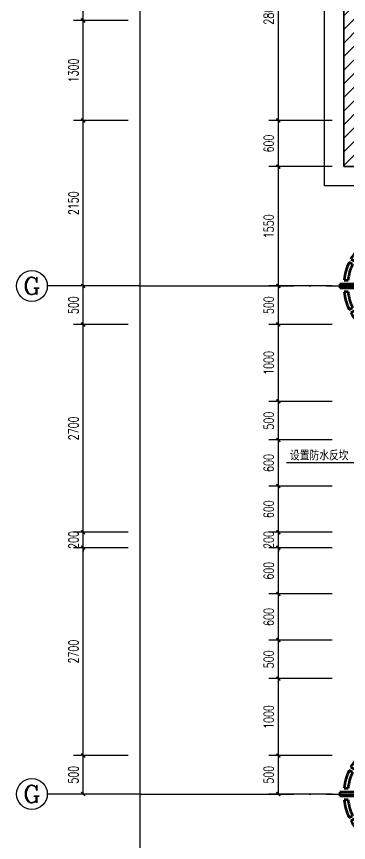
# Model space of a CAD drawing. Header units: millimetres. Extents: x 434053 to 1059003, y -2417481 to 936527.
# Drawn here: x 544980 to 549291, y -2137302 to -2126572 of the extents above; entities that cross this region are included whole.
import ezdxf
from ezdxf.enums import TextEntityAlignment as Align

# ---------------------------------------------------------------- set-up
doc = ezdxf.new("R2010")
doc.units = ezdxf.units.MM
doc.header["$LTSCALE"] = 1000
doc.header["$MEASUREMENT"] = 0
doc.linetypes.add('DOTE', pattern=[2.42, 2, -0.2, 0.02, -0.2])
doc.layers.get('Defpoints').update_dxf_attribs({"color": 6})
for name, color, linetype in [('A-ANNO-DIMS', 3, 'Continuous'), ('A-ANNO-LEAD', 3, 'Continuous'), ('A-AXIS', 16, 'DOTE'), ('A-WALL-PATT', 8, 'Continuous'), ('AXIS', 3, 'Continuous'), ('AXIS_TEXT', 7, 'Continuous'), ('DIM_SYMB', 3, 'Continuous'), ('PUB_TEXT', 7, 'Continuous'), ('STAIR', 2, 'Continuous')]:
    doc.layers.add(name, color=color, linetype=linetype)
for name, color, linetype, lineweight in [('A-GENM', 2, 'Continuous', 70), ('A-GENM-PROJ', 2, 'Continuous', 25), ('A-WALL', 5, 'Continuous', 35)]:
    doc.layers.add(name, color=color, linetype=linetype, lineweight=lineweight)
doc.styles.add('_TCH_AXIS', font='COMPLEX', dxfattribs={"bigfont": 'GBCBIG'})
doc.styles.add('_TCH_DIM_T3', font='SIMPLEX', dxfattribs={"width": 0.705882, "bigfont": 'GBCBIG'})
doc.styles.add('COMPLEX', font='COMPLEX')
doc.styles.add('宋体', font='', dxfattribs={"width": 0.8})
doc.styles.get('宋体').set_extended_font_data('SimSun')
doc.dimstyles.new('_TCH_ARCH&&50', dxfattribs={"dimtxt": 127.5, "dimasz": 50, "dimexe": 125, "dimexo": 150, "dimgap": 61.25, "dimtad": 1, "dimdec": 0, "dimzin": 0, "dimdsep": 46, "dimtxsty": '_TCH_DIM_T3', "dimblk": 'ARCHTICK', "dimcen": 0.09, "dimclrt": 7, "dimazin": 2, "dimtfac": 1, "dimtdec": 0, "dimtix": 1, "dimtmove": 2, "dimatfit": 3, "dimfxl": 1, "dimtolj": 1, "dimtzin": 0, "dimarcsym": 0})
pattern_1 = [(45, (-1713816.56, -1462893.01), (-88.388383, 88.388383), [])]

# ---------------------------------------------------------------- blocks, each defined once
blk = doc.blocks.new('_AXISO')
blk.add_circle((0, 0), 0.5)
at = {"layer": 'AXIS_TEXT', "style": 'COMPLEX', "width": 1.041667}
blk.add_attdef('A', text='', height=0.56, dxfattribs=at).set_placement((-0.25, -0.28), (0.25, -0.28), align=Align.FIT)
blk = doc.blocks.new('A$C3E4953DA')
at = {"layer": 'A-AXIS'}
for p, q in [((-6200, 2356), (3500, 2356)), ((-6200, -4244), (3500, -4244))]:
    blk.add_line(p, q, dxfattribs=at)
at = {"layer": 'AXIS'}
for p, q in [((-6200, 2356), (-7400, 2356)), ((-6200, -4244), (-7400, -4244))]:
    blk.add_line(p, q, dxfattribs=at)
at = {"layer": 'DIM_SYMB'}
blk.add_lwpolyline([(-6200, 16733), (-6200, 15146), (-6095, 15108), (-6305, 15071), (-6200, 15034), (-6200, -5859), (-1781, -5859), (-1743, -5928), (-1706, -5808), (-1668, -5859), (3500, -5859), (3500, 15034), (3406, 15071), (3581, 15104), (3500, 15146), (3500, 16733), (-1668, 16733), (-1706, 16828), (-1743, 16655), (-1781, 16733), (-6200, 16733)], dxfattribs=at)
at = {"layer": 'AXIS'}
ref = blk.add_blockref('_AXISO', (-7600, 2356), dxfattribs=dict(at, xscale=400, yscale=400, zscale=400))
ref.add_attrib('A', 'G', dxfattribs={"layer": 'AXIS_TEXT', "height": 226, "style": '_TCH_AXIS', "width": 1.166667}).set_placement((-7713, 2243), (-7487, 2243), align=Align.FIT)
ref = blk.add_blockref('_AXISO', (-7600, -4244), dxfattribs=dict(at, xscale=400, yscale=400, zscale=400))
ref.add_attrib('A', 'G', dxfattribs={"layer": 'AXIS_TEXT', "height": 226, "style": '_TCH_AXIS', "width": 1.166667}).set_placement((-7713, -4357), (-7487, -4357), align=Align.FIT)
blk = doc.blocks.new('FO-Exterior Column FULL - FO-Exterior Column FULL-4205815-800_Module Plan-APT')
at = {"layer": 'A-GENM'}
for p, q in [((-75, 495), (-75, 545)), ((25, 600), (-25, 600)), ((-25, 600), (-25, 400)), ((25, 400), (25, 600)), ((75, 545), (75, 495)), ((-324, 414), (-348, 458)), ((-304, 481), (-283, 436)), ((283, 436), (304, 481)), ((348, 458), (324, 414)), ((-25, 400), (25, 400)), ((-580, 249), (-630, 0)), ((-502, 194), (-580, 249)), ((-550, 289), (-511, 258)), ((580, 249), (502, 194)), ((511, 258), (550, 289)), ((630, 0), (580, 249)), ((-500, -110), (-500, 110)), ((500, 110), (500, -110)), ((500, -100), (-500, -100)), ((-500, -100), (-500, -110)), ((500, -110), (500, -100))]:
    blk.add_line(p, q, dxfattribs=at)
for radius, start, end in [(711, 96.057, 115.3158), (711, 64.6842, 83.943), (711, 119.3446, 140.6106), (661, 96.517, 115.3158), (661, 64.6842, 83.483), (711, 39.3894, 60.6554), (661, 119.3446, 140.6107), (661, 39.3893, 60.6554)]:
    blk.add_arc((0, -162), radius, start, end, dxfattribs=at)
blk = doc.blocks.new('FO-Exterior Column FULL - FO-Exterior Column FULL-V105-800_Module Plan-APT')
at = {"layer": 'A-GENM'}
for p, q in [((-75, 495), (-75, 545)), ((25, 600), (-25, 600)), ((-25, 600), (-25, 400)), ((25, 400), (25, 600)), ((75, 545), (75, 495)), ((-324, 414), (-348, 458)), ((-304, 481), (-283, 436)), ((283, 436), (304, 481)), ((348, 458), (324, 414)), ((-25, 400), (25, 400)), ((-580, 249), (-630, 0)), ((-502, 194), (-580, 249)), ((-550, 289), (-511, 258)), ((511, 258), (550, 289)), ((580, 249), (574, 245)), ((630, 0), (580, 249)), ((-500, -110), (-500, 110)), ((500, -100), (-500, -100)), ((-500, -100), (-500, -110))]:
    blk.add_line(p, q, dxfattribs=at)
for radius, start, end in [(711, 96.057, 115.3158), (711, 64.6842, 83.943), (711, 119.3446, 140.6106), (661, 96.517, 115.3158), (661, 64.6842, 83.483), (711, 39.3894, 60.6554), (661, 119.3446, 140.6107), (661, 39.3893, 60.6554)]:
    blk.add_arc((0, -162), radius, start, end, dxfattribs=at)
blk = doc.blocks.new('_ArchTick')
at = {"color": 0, "linetype": 'ByBlock', "const_width": 0.4}
blk.add_lwpolyline([(-0.5, -0.5), (0.5, 0.5)], dxfattribs=at)
blk = doc.blocks.new('*D837')
at = {"layer": 'A-ANNO-DIMS', "color": 0, "lineweight": -2, "transparency": 16777216}
for p, q in [((549080, -2136172), (548255, -2136172)), ((548380, -2136672), (548380, -2136172)), ((549080, -2136672), (548255, -2136672))]:
    blk.add_line(p, q, dxfattribs=at)
at = {"layer": 'Defpoints', "color": 0, "transparency": 16777216}
for p in [(548380, -2136172), (549230, -2136172), (549230, -2136672)]:
    blk.add_point(p, dxfattribs=at)
at = {"layer": 'A-ANNO-DIMS', "color": 0, "lineweight": -2, "transparency": 16777216, "xscale": 50, "yscale": 50, "zscale": 50}
for p, rotation in [((548380, -2136172), 90), ((548380, -2136672), 270)]:
    blk.add_blockref('_ArchTick', p, dxfattribs=dict(at, rotation=rotation))
at = {"layer": 'A-ANNO-DIMS', "color": 7, "transparency": 16777216, "insert": (548255, -2136422), "char_height": 127.5, "attachment_point": 5, "rotation": 90, "style": '_TCH_DIM_T3'}
blk.add_mtext('\\A1;500', dxfattribs=at)
blk = doc.blocks.new('*D838')
at = {"layer": 'A-ANNO-DIMS', "color": 0, "lineweight": -2, "transparency": 16777216}
for p, q in [((549080, -2135172), (548255, -2135172)), ((548380, -2136172), (548380, -2135172)), ((549080, -2136172), (548255, -2136172))]:
    blk.add_line(p, q, dxfattribs=at)
at = {"layer": 'Defpoints', "color": 0, "transparency": 16777216}
for p in [(548380, -2135172), (549230, -2135172), (549230, -2136172)]:
    blk.add_point(p, dxfattribs=at)
at = {"layer": 'A-ANNO-DIMS', "color": 0, "lineweight": -2, "transparency": 16777216, "xscale": 50, "yscale": 50, "zscale": 50}
for p, rotation in [((548380, -2135172), 90), ((548380, -2136172), 270)]:
    blk.add_blockref('_ArchTick', p, dxfattribs=dict(at, rotation=rotation))
at = {"layer": 'A-ANNO-DIMS', "color": 7, "transparency": 16777216, "insert": (548255, -2135672), "char_height": 127.5, "attachment_point": 5, "rotation": 90, "style": '_TCH_DIM_T3'}
blk.add_mtext('\\A1;1000', dxfattribs=at)
blk = doc.blocks.new('*D839')
at = {"layer": 'A-ANNO-DIMS', "color": 0, "lineweight": -2, "transparency": 16777216}
for p, q in [((549080, -2134672), (548255, -2134672)), ((548380, -2135172), (548380, -2134672)), ((549080, -2135172), (548255, -2135172))]:
    blk.add_line(p, q, dxfattribs=at)
at = {"layer": 'Defpoints', "color": 0, "transparency": 16777216}
for p in [(548380, -2134672), (549230, -2134672), (549230, -2135172)]:
    blk.add_point(p, dxfattribs=at)
at = {"layer": 'A-ANNO-DIMS', "color": 0, "lineweight": -2, "transparency": 16777216, "xscale": 50, "yscale": 50, "zscale": 50}
for p, rotation in [((548380, -2134672), 90), ((548380, -2135172), 270)]:
    blk.add_blockref('_ArchTick', p, dxfattribs=dict(at, rotation=rotation))
at = {"layer": 'A-ANNO-DIMS', "color": 7, "transparency": 16777216, "insert": (548255, -2134922), "char_height": 127.5, "attachment_point": 5, "rotation": 90, "style": '_TCH_DIM_T3'}
blk.add_mtext('\\A1;500', dxfattribs=at)
blk = doc.blocks.new('*D840')
at = {"layer": 'A-ANNO-DIMS', "color": 0, "lineweight": -2, "transparency": 16777216}
for p, q in [((549080, -2134072), (548255, -2134072)), ((548380, -2134672), (548380, -2134072)), ((549080, -2134672), (548255, -2134672))]:
    blk.add_line(p, q, dxfattribs=at)
at = {"layer": 'Defpoints', "color": 0, "transparency": 16777216}
for p in [(548380, -2134072), (549230, -2134072), (549230, -2134672)]:
    blk.add_point(p, dxfattribs=at)
at = {"layer": 'A-ANNO-DIMS', "color": 0, "lineweight": -2, "transparency": 16777216, "xscale": 50, "yscale": 50, "zscale": 50}
for p, rotation in [((548380, -2134072), 90), ((548380, -2134672), 270)]:
    blk.add_blockref('_ArchTick', p, dxfattribs=dict(at, rotation=rotation))
at = {"layer": 'A-ANNO-DIMS', "color": 7, "transparency": 16777216, "insert": (548255, -2134372), "char_height": 127.5, "attachment_point": 5, "rotation": 90, "style": '_TCH_DIM_T3'}
blk.add_mtext('\\A1;600', dxfattribs=at)
blk = doc.blocks.new('*D841')
at = {"layer": 'A-ANNO-DIMS', "color": 0, "lineweight": -2, "transparency": 16777216}
for p, q in [((549080, -2133472), (548255, -2133472)), ((548380, -2134072), (548380, -2133472)), ((549080, -2134072), (548255, -2134072))]:
    blk.add_line(p, q, dxfattribs=at)
at = {"layer": 'Defpoints', "color": 0, "transparency": 16777216}
for p in [(548380, -2133472), (549230, -2133472), (549230, -2134072)]:
    blk.add_point(p, dxfattribs=at)
at = {"layer": 'A-ANNO-DIMS', "color": 0, "lineweight": -2, "transparency": 16777216, "xscale": 50, "yscale": 50, "zscale": 50}
for p, rotation in [((548380, -2133472), 90), ((548380, -2134072), 270)]:
    blk.add_blockref('_ArchTick', p, dxfattribs=dict(at, rotation=rotation))
at = {"layer": 'A-ANNO-DIMS', "color": 7, "transparency": 16777216, "insert": (548255, -2133772), "char_height": 127.5, "attachment_point": 5, "rotation": 90, "style": '_TCH_DIM_T3'}
blk.add_mtext('\\A1;600', dxfattribs=at)
blk = doc.blocks.new('*D842')
at = {"layer": 'A-ANNO-DIMS', "color": 0, "lineweight": -2, "transparency": 16777216}
for p, q in [((548380, -2133272), (548380, -2133222)), ((549080, -2133272), (548255, -2133272)), ((548380, -2133472), (548380, -2133272)), ((549080, -2133472), (548255, -2133472)), ((548380, -2133472), (548380, -2133522))]:
    blk.add_line(p, q, dxfattribs=at)
at = {"layer": 'Defpoints', "color": 0, "transparency": 16777216}
for p in [(548380, -2133272), (549230, -2133272), (549230, -2133472)]:
    blk.add_point(p, dxfattribs=at)
at = {"layer": 'A-ANNO-DIMS', "color": 0, "lineweight": -2, "transparency": 16777216, "xscale": 50, "yscale": 50, "zscale": 50}
for p, rotation in [((548380, -2133272), 270), ((548380, -2133472), 90)]:
    blk.add_blockref('_ArchTick', p, dxfattribs=dict(at, rotation=rotation))
at = {"layer": 'A-ANNO-DIMS', "color": 7, "transparency": 16777216, "insert": (548255, -2133372), "char_height": 127.5, "attachment_point": 5, "rotation": 90, "style": '_TCH_DIM_T3'}
blk.add_mtext('\\A1;200', dxfattribs=at)
blk = doc.blocks.new('*D843')
at = {"layer": 'A-ANNO-DIMS', "color": 0, "lineweight": -2, "transparency": 16777216}
for p, q in [((549080, -2132672), (548255, -2132672)), ((548380, -2133272), (548380, -2132672)), ((549080, -2133272), (548255, -2133272))]:
    blk.add_line(p, q, dxfattribs=at)
at = {"layer": 'Defpoints', "color": 0, "transparency": 16777216}
for p in [(548380, -2132672), (549230, -2132672), (549230, -2133272)]:
    blk.add_point(p, dxfattribs=at)
at = {"layer": 'A-ANNO-DIMS', "color": 0, "lineweight": -2, "transparency": 16777216, "xscale": 50, "yscale": 50, "zscale": 50}
for p, rotation in [((548380, -2132672), 90), ((548380, -2133272), 270)]:
    blk.add_blockref('_ArchTick', p, dxfattribs=dict(at, rotation=rotation))
at = {"layer": 'A-ANNO-DIMS', "color": 7, "transparency": 16777216, "insert": (548255, -2132972), "char_height": 127.5, "attachment_point": 5, "rotation": 90, "style": '_TCH_DIM_T3'}
blk.add_mtext('\\A1;600', dxfattribs=at)
blk = doc.blocks.new('*D844')
at = {"layer": 'A-ANNO-DIMS', "color": 0, "lineweight": -2, "transparency": 16777216}
for p, q in [((549080, -2132072), (548255, -2132072)), ((548380, -2132672), (548380, -2132072)), ((549080, -2132672), (548255, -2132672))]:
    blk.add_line(p, q, dxfattribs=at)
at = {"layer": 'Defpoints', "color": 0, "transparency": 16777216}
for p in [(548380, -2132072), (549230, -2132072), (549230, -2132672)]:
    blk.add_point(p, dxfattribs=at)
at = {"layer": 'A-ANNO-DIMS', "color": 0, "lineweight": -2, "transparency": 16777216, "xscale": 50, "yscale": 50, "zscale": 50}
for p, rotation in [((548380, -2132072), 90), ((548380, -2132672), 270)]:
    blk.add_blockref('_ArchTick', p, dxfattribs=dict(at, rotation=rotation))
at = {"layer": 'A-ANNO-DIMS', "color": 7, "transparency": 16777216, "insert": (548255, -2132372), "char_height": 127.5, "attachment_point": 5, "rotation": 90, "style": '_TCH_DIM_T3'}
blk.add_mtext('\\A1;600', dxfattribs=at)
blk = doc.blocks.new('*D845')
at = {"layer": 'A-ANNO-DIMS', "color": 0, "lineweight": -2, "transparency": 16777216}
for p, q in [((549080, -2131572), (548255, -2131572)), ((548380, -2132072), (548380, -2131572)), ((549080, -2132072), (548255, -2132072))]:
    blk.add_line(p, q, dxfattribs=at)
at = {"layer": 'Defpoints', "color": 0, "transparency": 16777216}
for p in [(548380, -2131572), (549230, -2131572), (549230, -2132072)]:
    blk.add_point(p, dxfattribs=at)
at = {"layer": 'A-ANNO-DIMS', "color": 0, "lineweight": -2, "transparency": 16777216, "xscale": 50, "yscale": 50, "zscale": 50}
for p, rotation in [((548380, -2131572), 90), ((548380, -2132072), 270)]:
    blk.add_blockref('_ArchTick', p, dxfattribs=dict(at, rotation=rotation))
at = {"layer": 'A-ANNO-DIMS', "color": 7, "transparency": 16777216, "insert": (548255, -2131822), "char_height": 127.5, "attachment_point": 5, "rotation": 90, "style": '_TCH_DIM_T3'}
blk.add_mtext('\\A1;500', dxfattribs=at)
blk = doc.blocks.new('*D846')
at = {"layer": 'A-ANNO-DIMS', "color": 0, "lineweight": -2, "transparency": 16777216}
for p, q in [((549080, -2130572), (548255, -2130572)), ((548380, -2131572), (548380, -2130572)), ((549080, -2131572), (548255, -2131572))]:
    blk.add_line(p, q, dxfattribs=at)
at = {"layer": 'Defpoints', "color": 0, "transparency": 16777216}
for p in [(548380, -2130572), (549230, -2130572), (549230, -2131572)]:
    blk.add_point(p, dxfattribs=at)
at = {"layer": 'A-ANNO-DIMS', "color": 0, "lineweight": -2, "transparency": 16777216, "xscale": 50, "yscale": 50, "zscale": 50}
for p, rotation in [((548380, -2130572), 90), ((548380, -2131572), 270)]:
    blk.add_blockref('_ArchTick', p, dxfattribs=dict(at, rotation=rotation))
at = {"layer": 'A-ANNO-DIMS', "color": 7, "transparency": 16777216, "insert": (548255, -2131072), "char_height": 127.5, "attachment_point": 5, "rotation": 90, "style": '_TCH_DIM_T3'}
blk.add_mtext('\\A1;1000', dxfattribs=at)
blk = doc.blocks.new('*D847')
at = {"layer": 'A-ANNO-DIMS', "color": 0, "lineweight": -2, "transparency": 16777216}
for p, q in [((549080, -2130072), (548255, -2130072)), ((548380, -2130572), (548380, -2130072)), ((549080, -2130572), (548255, -2130572))]:
    blk.add_line(p, q, dxfattribs=at)
at = {"layer": 'Defpoints', "color": 0, "transparency": 16777216}
for p in [(548380, -2130072), (549230, -2130072), (549230, -2130572)]:
    blk.add_point(p, dxfattribs=at)
at = {"layer": 'A-ANNO-DIMS', "color": 0, "lineweight": -2, "transparency": 16777216, "xscale": 50, "yscale": 50, "zscale": 50}
for p, rotation in [((548380, -2130072), 90), ((548380, -2130572), 270)]:
    blk.add_blockref('_ArchTick', p, dxfattribs=dict(at, rotation=rotation))
at = {"layer": 'A-ANNO-DIMS', "color": 7, "transparency": 16777216, "insert": (548255, -2130322), "char_height": 127.5, "attachment_point": 5, "rotation": 90, "style": '_TCH_DIM_T3'}
blk.add_mtext('\\A1;500', dxfattribs=at)
blk = doc.blocks.new('*D848')
at = {"layer": 'A-ANNO-DIMS', "color": 0, "lineweight": -2, "transparency": 16777216}
for p, q in [((549080, -2128522), (548255, -2128522)), ((548380, -2130072), (548380, -2128522)), ((549080, -2130072), (548255, -2130072))]:
    blk.add_line(p, q, dxfattribs=at)
at = {"layer": 'Defpoints', "color": 0, "transparency": 16777216}
for p in [(548380, -2128522), (549230, -2128522), (549230, -2130072)]:
    blk.add_point(p, dxfattribs=at)
at = {"layer": 'A-ANNO-DIMS', "color": 0, "lineweight": -2, "transparency": 16777216, "xscale": 50, "yscale": 50, "zscale": 50}
for p, rotation in [((548380, -2128522), 90), ((548380, -2130072), 270)]:
    blk.add_blockref('_ArchTick', p, dxfattribs=dict(at, rotation=rotation))
at = {"layer": 'A-ANNO-DIMS', "color": 7, "transparency": 16777216, "insert": (548255, -2129297), "char_height": 127.5, "attachment_point": 5, "rotation": 90, "style": '_TCH_DIM_T3'}
blk.add_mtext('\\A1;1550', dxfattribs=at)
blk = doc.blocks.new('*D849')
at = {"layer": 'A-ANNO-DIMS', "color": 0, "lineweight": -2, "transparency": 16777216}
for p, q in [((549080, -2127922), (548255, -2127922)), ((548380, -2128522), (548380, -2127922)), ((549080, -2128522), (548255, -2128522))]:
    blk.add_line(p, q, dxfattribs=at)
at = {"layer": 'Defpoints', "color": 0, "transparency": 16777216}
for p in [(548380, -2127922), (549230, -2127922), (549230, -2128522)]:
    blk.add_point(p, dxfattribs=at)
at = {"layer": 'A-ANNO-DIMS', "color": 0, "lineweight": -2, "transparency": 16777216, "xscale": 50, "yscale": 50, "zscale": 50}
for p, rotation in [((548380, -2127922), 90), ((548380, -2128522), 270)]:
    blk.add_blockref('_ArchTick', p, dxfattribs=dict(at, rotation=rotation))
at = {"layer": 'A-ANNO-DIMS', "color": 7, "transparency": 16777216, "insert": (548255, -2128222), "char_height": 127.5, "attachment_point": 5, "rotation": 90, "style": '_TCH_DIM_T3'}
blk.add_mtext('\\A1;600', dxfattribs=at)
blk = doc.blocks.new('*D850')
at = {"layer": 'A-ANNO-DIMS', "color": 0, "lineweight": -2, "transparency": 16777216}
for p, q in [((549080, -2125122), (548255, -2125122)), ((548380, -2127922), (548380, -2125122)), ((549080, -2127922), (548255, -2127922))]:
    blk.add_line(p, q, dxfattribs=at)
at = {"layer": 'Defpoints', "color": 0, "transparency": 16777216}
for p in [(548380, -2125122), (549230, -2125122), (549230, -2127922)]:
    blk.add_point(p, dxfattribs=at)
at = {"layer": 'A-ANNO-DIMS', "color": 0, "lineweight": -2, "transparency": 16777216, "xscale": 50, "yscale": 50, "zscale": 50}
for p, rotation in [((548380, -2125122), 90), ((548380, -2127922), 270)]:
    blk.add_blockref('_ArchTick', p, dxfattribs=dict(at, rotation=rotation))
at = {"layer": 'A-ANNO-DIMS', "color": 7, "transparency": 16777216, "insert": (548255, -2126522), "char_height": 127.5, "attachment_point": 5, "rotation": 90, "style": '_TCH_DIM_T3'}
blk.add_mtext('\\A1;2800', dxfattribs=at)
blk = doc.blocks.new('*D1034')
at = {"layer": 'A-ANNO-DIMS', "color": 0, "lineweight": -2, "transparency": 16777216}
for p, q in [((546430, -2125122), (545720, -2125122)), ((545845, -2126622), (545845, -2125122)), ((546430, -2126622), (545720, -2126622))]:
    blk.add_line(p, q, dxfattribs=at)
at = {"layer": 'Defpoints', "color": 0, "transparency": 16777216}
for p in [(545845, -2125122), (546580, -2125122), (546580, -2126622)]:
    blk.add_point(p, dxfattribs=at)
at = {"layer": 'A-ANNO-DIMS', "color": 0, "lineweight": -2, "transparency": 16777216, "xscale": 50, "yscale": 50, "zscale": 50}
for p, rotation in [((545845, -2125122), 90), ((545845, -2126622), 270)]:
    blk.add_blockref('_ArchTick', p, dxfattribs=dict(at, rotation=rotation))
at = {"layer": 'A-ANNO-DIMS', "color": 7, "transparency": 16777216, "insert": (545720, -2125872), "char_height": 127.5, "attachment_point": 5, "rotation": 90, "style": '_TCH_DIM_T3'}
blk.add_mtext('\\A1;1500', dxfattribs=at)
blk = doc.blocks.new('*D1035')
at = {"layer": 'A-ANNO-DIMS', "color": 0, "lineweight": -2, "transparency": 16777216}
for p, q in [((546430, -2126622), (545720, -2126622)), ((545845, -2127922), (545845, -2126622)), ((546430, -2127922), (545720, -2127922))]:
    blk.add_line(p, q, dxfattribs=at)
at = {"layer": 'Defpoints', "color": 0, "transparency": 16777216}
for p in [(545845, -2126622), (546580, -2126622), (546580, -2127922)]:
    blk.add_point(p, dxfattribs=at)
at = {"layer": 'A-ANNO-DIMS', "color": 0, "lineweight": -2, "transparency": 16777216, "xscale": 50, "yscale": 50, "zscale": 50}
for p, rotation in [((545845, -2126622), 90), ((545845, -2127922), 270)]:
    blk.add_blockref('_ArchTick', p, dxfattribs=dict(at, rotation=rotation))
at = {"layer": 'A-ANNO-DIMS', "color": 7, "transparency": 16777216, "insert": (545720, -2127272), "char_height": 127.5, "attachment_point": 5, "rotation": 90, "style": '_TCH_DIM_T3'}
blk.add_mtext('\\A1;1300', dxfattribs=at)
blk = doc.blocks.new('*D1036')
at = {"layer": 'A-ANNO-DIMS', "color": 0, "lineweight": -2, "transparency": 16777216}
for p, q in [((546430, -2127922), (545720, -2127922)), ((545845, -2130072), (545845, -2127922)), ((546430, -2130072), (545720, -2130072))]:
    blk.add_line(p, q, dxfattribs=at)
at = {"layer": 'Defpoints', "color": 0, "transparency": 16777216}
for p in [(545845, -2127922), (546580, -2127922), (546580, -2130072)]:
    blk.add_point(p, dxfattribs=at)
at = {"layer": 'A-ANNO-DIMS', "color": 0, "lineweight": -2, "transparency": 16777216, "xscale": 50, "yscale": 50, "zscale": 50}
for p, rotation in [((545845, -2127922), 90), ((545845, -2130072), 270)]:
    blk.add_blockref('_ArchTick', p, dxfattribs=dict(at, rotation=rotation))
at = {"layer": 'A-ANNO-DIMS', "color": 7, "transparency": 16777216, "insert": (545720, -2128997), "char_height": 127.5, "attachment_point": 5, "rotation": 90, "style": '_TCH_DIM_T3'}
blk.add_mtext('\\A1;2150', dxfattribs=at)
blk = doc.blocks.new('*D1037')
at = {"layer": 'A-ANNO-DIMS', "color": 0, "lineweight": -2, "transparency": 16777216}
for p, q in [((546430, -2130072), (545720, -2130072)), ((545845, -2130572), (545845, -2130072)), ((546430, -2130572), (545720, -2130572))]:
    blk.add_line(p, q, dxfattribs=at)
at = {"layer": 'Defpoints', "color": 0, "transparency": 16777216}
for p in [(545845, -2130072), (546580, -2130072), (546580, -2130572)]:
    blk.add_point(p, dxfattribs=at)
at = {"layer": 'A-ANNO-DIMS', "color": 0, "lineweight": -2, "transparency": 16777216, "xscale": 50, "yscale": 50, "zscale": 50}
for p, rotation in [((545845, -2130072), 90), ((545845, -2130572), 270)]:
    blk.add_blockref('_ArchTick', p, dxfattribs=dict(at, rotation=rotation))
at = {"layer": 'A-ANNO-DIMS', "color": 7, "transparency": 16777216, "insert": (545720, -2130322), "char_height": 127.5, "attachment_point": 5, "rotation": 90, "style": '_TCH_DIM_T3'}
blk.add_mtext('\\A1;500', dxfattribs=at)
blk = doc.blocks.new('*D1038')
at = {"layer": 'A-ANNO-DIMS', "color": 0, "lineweight": -2, "transparency": 16777216}
for p, q in [((546430, -2130572), (545720, -2130572)), ((545845, -2133272), (545845, -2130572)), ((546430, -2133272), (545720, -2133272))]:
    blk.add_line(p, q, dxfattribs=at)
at = {"layer": 'Defpoints', "color": 0, "transparency": 16777216}
for p in [(545845, -2130572), (546580, -2130572), (546580, -2133272)]:
    blk.add_point(p, dxfattribs=at)
at = {"layer": 'A-ANNO-DIMS', "color": 0, "lineweight": -2, "transparency": 16777216, "xscale": 50, "yscale": 50, "zscale": 50}
for p, rotation in [((545845, -2130572), 90), ((545845, -2133272), 270)]:
    blk.add_blockref('_ArchTick', p, dxfattribs=dict(at, rotation=rotation))
at = {"layer": 'A-ANNO-DIMS', "color": 7, "transparency": 16777216, "insert": (545720, -2131922), "char_height": 127.5, "attachment_point": 5, "rotation": 90, "style": '_TCH_DIM_T3'}
blk.add_mtext('\\A1;2700', dxfattribs=at)
blk = doc.blocks.new('*D1039')
at = {"layer": 'A-ANNO-DIMS', "color": 0, "lineweight": -2, "transparency": 16777216}
for p, q in [((545845, -2133272), (545845, -2133222)), ((546430, -2133272), (545720, -2133272)), ((545845, -2133472), (545845, -2133272)), ((546430, -2133472), (545720, -2133472)), ((545845, -2133472), (545845, -2133522))]:
    blk.add_line(p, q, dxfattribs=at)
at = {"layer": 'Defpoints', "color": 0, "transparency": 16777216}
for p in [(545845, -2133272), (546580, -2133272), (546580, -2133472)]:
    blk.add_point(p, dxfattribs=at)
at = {"layer": 'A-ANNO-DIMS', "color": 0, "lineweight": -2, "transparency": 16777216, "xscale": 50, "yscale": 50, "zscale": 50}
for p, rotation in [((545845, -2133272), 270), ((545845, -2133472), 90)]:
    blk.add_blockref('_ArchTick', p, dxfattribs=dict(at, rotation=rotation))
at = {"layer": 'A-ANNO-DIMS', "color": 7, "transparency": 16777216, "insert": (545720, -2133372), "char_height": 127.5, "attachment_point": 5, "rotation": 90, "style": '_TCH_DIM_T3'}
blk.add_mtext('\\A1;200', dxfattribs=at)
blk = doc.blocks.new('*D1040')
at = {"layer": 'A-ANNO-DIMS', "color": 0, "lineweight": -2, "transparency": 16777216}
for p, q in [((546430, -2133472), (545720, -2133472)), ((545845, -2136172), (545845, -2133472)), ((546430, -2136172), (545720, -2136172))]:
    blk.add_line(p, q, dxfattribs=at)
at = {"layer": 'Defpoints', "color": 0, "transparency": 16777216}
for p in [(545845, -2133472), (546580, -2133472), (546580, -2136172)]:
    blk.add_point(p, dxfattribs=at)
at = {"layer": 'A-ANNO-DIMS', "color": 0, "lineweight": -2, "transparency": 16777216, "xscale": 50, "yscale": 50, "zscale": 50}
for p, rotation in [((545845, -2133472), 90), ((545845, -2136172), 270)]:
    blk.add_blockref('_ArchTick', p, dxfattribs=dict(at, rotation=rotation))
at = {"layer": 'A-ANNO-DIMS', "color": 7, "transparency": 16777216, "insert": (545720, -2134822), "char_height": 127.5, "attachment_point": 5, "rotation": 90, "style": '_TCH_DIM_T3'}
blk.add_mtext('\\A1;2700', dxfattribs=at)
blk = doc.blocks.new('*D1041')
at = {"layer": 'A-ANNO-DIMS', "color": 0, "lineweight": -2, "transparency": 16777216}
for p, q in [((546430, -2136172), (545720, -2136172)), ((545845, -2136672), (545845, -2136172)), ((546430, -2136672), (545720, -2136672))]:
    blk.add_line(p, q, dxfattribs=at)
at = {"layer": 'Defpoints', "color": 0, "transparency": 16777216}
for p in [(545845, -2136172), (546580, -2136172), (546580, -2136672)]:
    blk.add_point(p, dxfattribs=at)
at = {"layer": 'A-ANNO-DIMS', "color": 0, "lineweight": -2, "transparency": 16777216, "xscale": 50, "yscale": 50, "zscale": 50}
for p, rotation in [((545845, -2136172), 90), ((545845, -2136672), 270)]:
    blk.add_blockref('_ArchTick', p, dxfattribs=dict(at, rotation=rotation))
at = {"layer": 'A-ANNO-DIMS', "color": 7, "transparency": 16777216, "insert": (545720, -2136422), "char_height": 127.5, "attachment_point": 5, "rotation": 90, "style": '_TCH_DIM_T3'}
blk.add_mtext('\\A1;500', dxfattribs=at)

msp = doc.modelspace()

# ---------------------------------------------------------------- hatches: boundary and pattern name
at = {"layer": 'A-WALL-PATT'}
h = msp.add_hatch(dxfattribs=at)
h.set_pattern_fill('普通砖', color=256, scale=50, style=0)
h.set_pattern_definition(pattern_1)
h.paths.add_polyline_path([(549329.8, -2125021.7), (549229.8, -2125121.7), (549229.8, -2128021.7), (549363.1, -2128021.7), (549429.8, -2127921.7), (549429.8, -2125121.7)])
h = msp.add_hatch(dxfattribs=at)
h.set_pattern_fill('普通砖', color=256, scale=50, style=0)
h.set_pattern_definition(pattern_1)
h.paths.add_polyline_path([(549363.1, -2128021.7), (549229.8, -2128021.7), (549229.8, -2128421.7), (549363.1, -2128421.7), (549429.8, -2128321.7), (549429.8, -2128121.7)])
h = msp.add_hatch(dxfattribs=at)
h.set_pattern_fill('普通砖', color=256, scale=50, style=0)
h.set_pattern_definition(pattern_1)
h.paths.add_polyline_path([(549363.1, -2128421.7), (549229.8, -2128421.7), (549229.8, -2128521.7), (549429.8, -2128521.7)])

# ---------------------------------------------------------------- linework, layer by layer
at = {"layer": 'A-ANNO-LEAD'}
msp.add_line((549699.4, -2132371), (548485.5, -2132371), dxfattribs=at)
at = {"layer": 'A-WALL'}
for p, q in [((549229.8, -2125121.7), (549229.8, -2128021.7)), ((549229.8, -2128021.7), (549229.8, -2128421.7)), ((549229.8, -2128421.7), (549229.8, -2128521.7)), ((549429.8, -2128521.7), (549229.8, -2128521.7))]:
    msp.add_line(p, q, dxfattribs=at)
at = {"layer": 'STAIR'}
msp.add_lwpolyline([(549229.8, -2115695.2), (549229.8, -2128521.7), (551029.8, -2128521.7), (551029.8, -2129571.7), (550779.8, -2129571.7), (550779.8, -2128771.7), (548979.8, -2128771.7), (548979.8, -2115695.2)], dxfattribs=at)

# ---------------------------------------------------------------- block references
msp.add_blockref('A$C3E4953DA', (552780.4, -2132428))
at = {"layer": 'A-GENM-PROJ', "rotation": 90}
for name, p in [('FO-Exterior Column FULL - FO-Exterior Column FULL-V105-800_Module Plan-APT', (549779.8, -2130071.7)), ('FO-Exterior Column FULL - FO-Exterior Column FULL-4205815-800_Module Plan-APT', (549779.8, -2136671.7))]:
    msp.add_blockref(name, p, dxfattribs=at)

# ---------------------------------------------------------------- texts
at = {"layer": 'PUB_TEXT', "style": '宋体', "width": 0.8}
msp.add_text('设置防水反坎', height=113.29, dxfattribs=at).set_placement((548530.5, -2132326))

# ---------------------------------------------------------------- dimensions: what is measured, and where the dimension line sits
at = {"layer": 'A-ANNO-DIMS'}
for p1, p2, distance, picture, middle in [((546580.4, -2126621.7), (546580.4, -2125121.7), 735, '*D1034', (545720.4, -2125871.7)), ((549229.8, -2127921.7), (549229.8, -2125121.7), 850, '*D850', (548254.8, -2126521.7)), ((546580.4, -2127921.7), (546580.4, -2126621.7), 735, '*D1035', (545720.4, -2127271.7)), ((546580.4, -2130071.7), (546580.4, -2127921.7), 735, '*D1036', (545720.4, -2128996.7)), ((549229.8, -2128521.7), (549229.8, -2127921.7), 850, '*D849', (548254.8, -2128221.7)), ((549229.8, -2130071.7), (549229.8, -2128521.7), 850, '*D848', (548254.8, -2129296.7)), ((546580.4, -2130571.7), (546580.4, -2130071.7), 735, '*D1037', (545720.4, -2130321.7)), ((549229.8, -2130571.7), (549229.8, -2130071.7), 850, '*D847', (548254.8, -2130321.7)), ((546580.4, -2133271.7), (546580.4, -2130571.7), 735, '*D1038', (545720.4, -2131921.7)), ((549229.8, -2131571.7), (549229.8, -2130571.7), 850, '*D846', (548254.8, -2131071.7)), ((549229.8, -2132071.7), (549229.8, -2131571.7), 850, '*D845', (548254.8, -2131821.7)), ((549229.8, -2132671.7), (549229.8, -2132071.7), 850, '*D844', (548254.8, -2132371.7)), ((549229.8, -2133271.7), (549229.8, -2132671.7), 850, '*D843', (548254.8, -2132971.7)), ((546580.4, -2133471.7), (546580.4, -2133271.7), 735, '*D1039', (545720.4, -2133371.7)), ((549229.8, -2133471.7), (549229.8, -2133271.7), 850, '*D842', (548254.8, -2133371.7)), ((546580.4, -2136171.7), (546580.4, -2133471.7), 735, '*D1040', (545720.4, -2134821.7)), ((549229.8, -2134071.7), (549229.8, -2133471.7), 850, '*D841', (548254.8, -2133771.7)), ((549229.8, -2134671.7), (549229.8, -2134071.7), 850, '*D840', (548254.8, -2134371.7)), ((549229.8, -2135171.7), (549229.8, -2134671.7), 850, '*D839', (548254.8, -2134921.7)), ((549229.8, -2136171.7), (549229.8, -2135171.7), 850, '*D838', (548254.8, -2135671.7)), ((546580.4, -2136671.7), (546580.4, -2136171.7), 735, '*D1041', (545720.4, -2136421.7)), ((549229.8, -2136671.7), (549229.8, -2136171.7), 850, '*D837', (548254.8, -2136421.7))]:
    dim = msp.add_aligned_dim(p1=p1, p2=p2, distance=distance, dimstyle='_TCH_ARCH&&50', dxfattribs=at)
    dim.commit()
    dim.dimension.update_dxf_attribs({"geometry": picture, "text_midpoint": middle})

doc.saveas('drawing.dxf')
